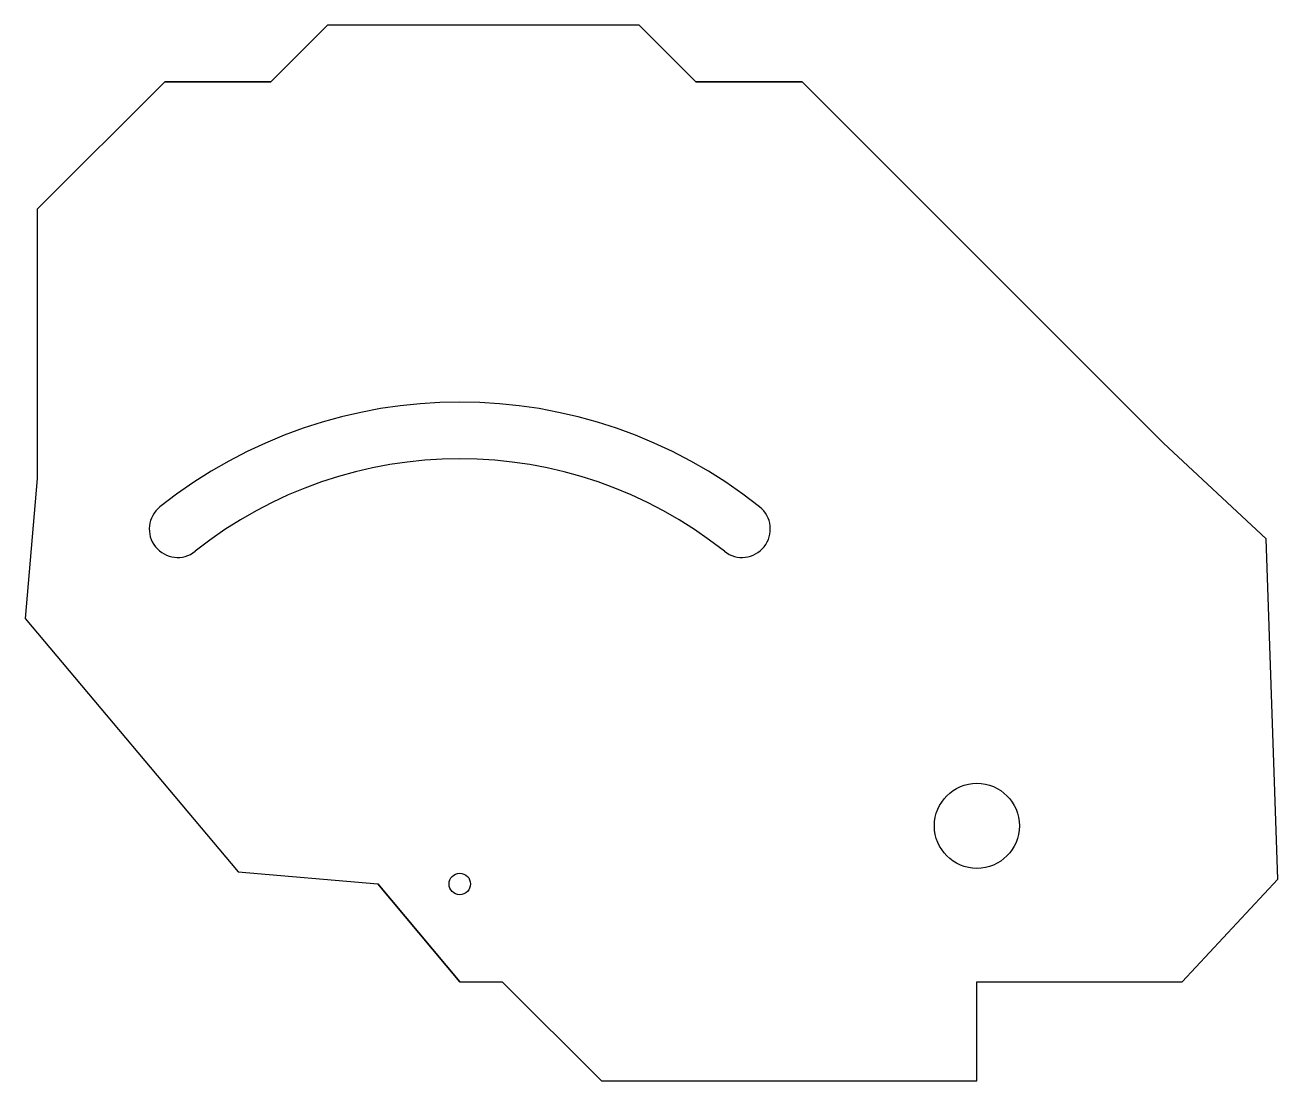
# Model space of a CAD drawing. Header units: inches. Extents: x 2 to 13.1, y 2 to 11.3.
import ezdxf

# ---------------------------------------------------------------- set-up
doc = ezdxf.new("R2010")
doc.units = ezdxf.units.IN
doc.header["$MEASUREMENT"] = 0
doc.layers.get('0').update_dxf_attribs({"linetype": 'CONTINUOUS'})

msp = doc.modelspace()

# ---------------------------------------------------------------- linework, layer by layer
for p, q in [((4.67, 11.313), (4.17, 10.813)), ((7.42, 11.313), (4.67, 11.313)), ((7.92, 10.813), (7.42, 11.313)), ((3.233, 10.813), (2.108, 9.688)), ((3.233, 10.813), (4.17, 10.813)), ((4.17, 10.813), (3.233, 10.813)), ((7.92, 10.813), (8.858, 10.813)), ((8.858, 10.813), (7.92, 10.813)), ((12.045, 7.625), (8.858, 10.813)), ((2.108, 9.688), (2.108, 7.313)), ((12.95, 6.781), (12.045, 7.625)), ((2.108, 7.313), (2, 6.08)), ((13.055, 3.78), (12.95, 6.781)), ((2, 6.08), (3.88, 3.845)), ((3.88, 3.845), (5.113, 3.737)), ((12.211, 2.875), (13.055, 3.78)), ((5.836, 2.875), (5.113, 3.737)), ((5.113, 3.737), (5.836, 2.875)), ((5.113, 3.737), (5.836, 2.875)), ((5.836, 2.875), (6.211, 2.875)), ((5.836, 2.875), (6.211, 2.875)), ((6.211, 2.875), (7.086, 2)), ((10.399, 2.875), (12.211, 2.875)), ((10.399, 2), (10.399, 2.875)), ((7.086, 2), (10.399, 2))]:
    msp.add_line(p, q)
for centre, radius in [((10.399, 4.25), 0.375), ((5.836, 3.737), 0.0945)]:
    msp.add_circle(centre, radius)
for centre, radius, start, end in [((5.836, 3.737), 4.25, 51.5, 128.5), ((5.836, 3.737), 3.75, 51.5, 128.5), ((3.346, 6.867), 0.25, 128.5, 308.5), ((8.326, 6.867), 0.25, 231.5, 411.5)]:
    msp.add_arc(centre, radius, start, end)

doc.saveas('drawing.dxf')
